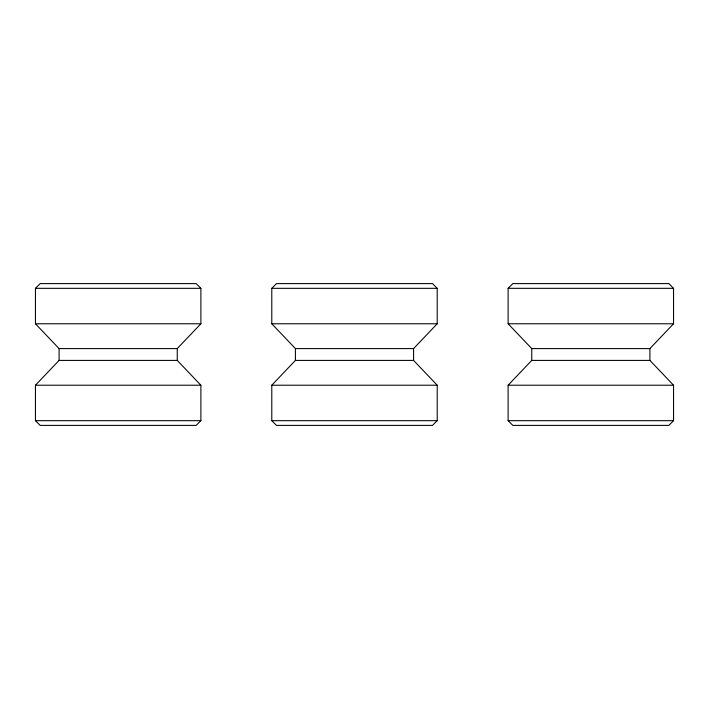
<?xml version="1.0" encoding="UTF-8"?>
<svg xmlns="http://www.w3.org/2000/svg" width="709" height="709" viewBox="0 0 709 709"><rect width="100%" height="100%" fill="white"/><g stroke="black" fill="none" stroke-linecap="round" stroke-linejoin="round"><path stroke-width="1.06" d="M35.45 385.226L59.086 360.411L59.086 348.589L35.45 323.774L35.45 288.324L40.174 283.6L196.154 283.6L200.886 288.324L200.886 323.774L177.25 348.589L177.25 360.411L200.886 385.226L200.886 420.676L196.154 425.4L40.174 425.4L35.45 420.676L35.45 385.226L200.886 385.226M271.786 385.226L295.414 360.411L295.414 348.589L271.786 323.774L271.786 288.324L276.51 283.6L432.49 283.6L437.214 288.324L437.214 323.774L413.586 348.589L413.586 360.411L437.214 385.226L437.214 420.676L432.49 425.4L276.51 425.4L271.786 420.676L271.786 385.226L437.214 385.226M508.114 385.226L531.75 360.411L531.75 348.589L508.114 323.774L508.114 288.324L512.846 283.6L668.826 283.6L673.55 288.324L673.55 323.774L649.914 348.589L649.914 360.411L673.55 385.226L673.55 420.676L668.826 425.4L512.846 425.4L508.114 420.676L508.114 385.226L673.55 385.226M35.45 288.324L200.886 288.324M271.786 288.324L437.214 288.324M508.114 288.324L673.55 288.324M35.45 323.774L200.886 323.774M271.786 323.774L437.214 323.774M508.114 323.774L673.55 323.774M59.086 348.589L177.25 348.589M295.414 348.589L413.586 348.589M531.75 348.589L649.914 348.589M59.086 360.411L177.25 360.411M295.414 360.411L413.586 360.411M531.75 360.411L649.914 360.411M35.45 420.676L200.886 420.676M271.786 420.676L437.214 420.676M508.114 420.676L673.55 420.676"/></g></svg>
